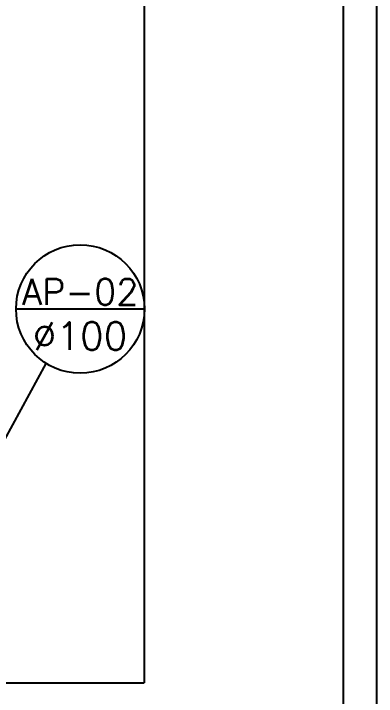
# Model space of a CAD drawing. Header units: millimetres. Extents: x -336 to -33, y -135 to 770.
# Drawn here: x -167.71 to -164.43, y 715.21 to 721.38 of the extents above; entities that cross this region are included whole.
import ezdxf
from ezdxf.enums import TextEntityAlignment as Align

# ---------------------------------------------------------------- set-up
doc = ezdxf.new("R2010")
doc.units = ezdxf.units.MM
doc.header["$LTSCALE"] = 50
doc.header["$MEASUREMENT"] = 0
doc.layers.add('-HIDRO', color=8, linetype='CONTINUOUS')
doc.layers.add('A-PEN-C', color=4, linetype='CONTINUOUS')
doc.styles.add('ROMANS', font='romans', dxfattribs={"height": 0.1})

msp = doc.modelspace()

# ---------------------------------------------------------------- linework, layer by layer
at = {"layer": '-HIDRO', "linetype": 'Continuous'}
for p, q in [((-164.4324, 753.5533), (-164.4324, 703.5533)), ((-164.7324, 753.2533), (-164.7324, 703.8533)), ((-166.5324, 748.4511), (-166.5324, 715.3333)), ((-170.6324, 715.3333), (-166.5324, 715.3333))]:
    msp.add_line(p, q, dxfattribs=at)
at = {"layer": 'A-PEN-C'}
for p, q in [((-167.6894, 718.7095), (-166.5287, 718.7095)), ((-168.0649, 717.0319), (-167.417, 718.2177))]:
    msp.add_line(p, q, dxfattribs=at)
msp.add_circle((-167.1091, 718.7095), 0.5803, dxfattribs=at)

# ---------------------------------------------------------------- texts
at = {"layer": 'A-PEN-C', "style": 'ROMANS'}
for s, height, p in [('AP-02', 0.234, (-167.1091, 718.7466)), ('%%C100', 0.24935, (-167.1105, 718.3403))]:
    msp.add_text(s, height=height, dxfattribs=at).set_placement(p, align=Align.CENTER)

doc.saveas('drawing.dxf')
